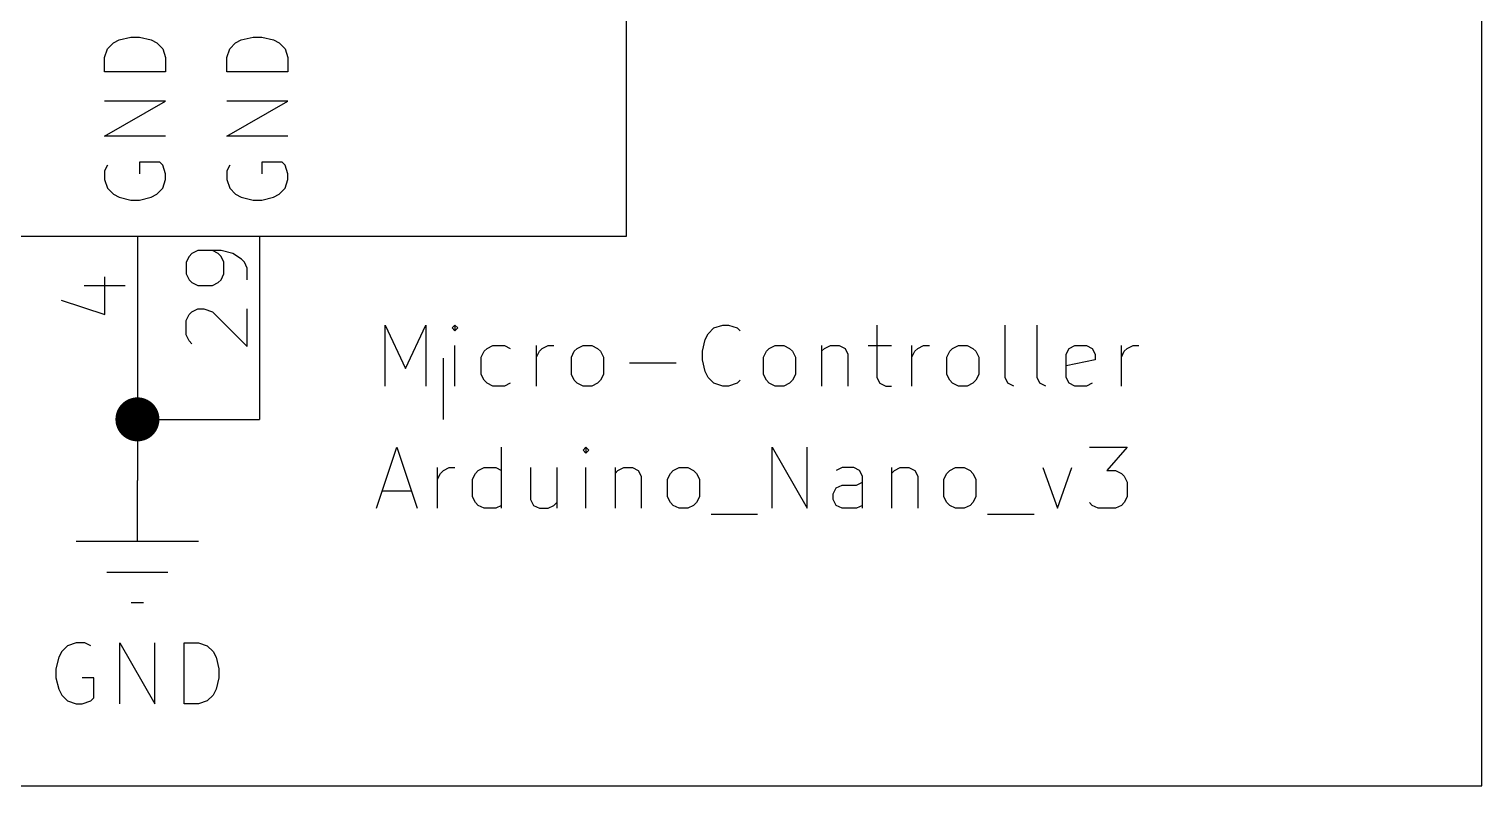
# Model space of a CAD drawing. Extents: x 0.4 to 11.3, y -7.9 to -0.4.
# Drawn here: x 5.461 to 6.65, y -5.55 to -4.931 of the extents above; entities that cross this region are included whole.
import ezdxf

# ---------------------------------------------------------------- set-up
doc = ezdxf.new("R2010")
doc.units = 0
doc.header["$MEASUREMENT"] = 0
for name, color, linetype in [('BLUE3', 171, 'CONTINUOUS'), ('CYAN2', 4, 'CONTINUOUS'), ('GREEN3', 91, 'CONTINUOUS'), ('LYELLOW', 51, 'CONTINUOUS'), ('RED2', 1, 'CONTINUOUS'), ('RED3', 11, 'CONTINUOUS')]:
    doc.layers.add(name, color=color, linetype=linetype)

msp = doc.modelspace()

# ---------------------------------------------------------------- linework, layer by layer
at = {"layer": 'BLUE3', "linetype": 'CONTINUOUS'}
for p, q in [((6.65, -5.55), (6.65, -2.65)), ((4.45, -5.55), (6.65, -5.55))]:
    msp.add_line(p, q, dxfattribs=at)
at = {"layer": 'CYAN2', "linetype": 'CONTINUOUS'}
for p, q in [((5.5255, -4.9467), (5.5303, -4.9419)), ((5.5255, -4.9467), (5.5303, -4.9419)), ((5.5303, -4.9419), (5.535, -4.9395)), ((5.5303, -4.9419), (5.535, -4.9395)), ((5.535, -4.9395), (5.5446, -4.9371)), ((5.535, -4.9395), (5.5446, -4.9371)), ((5.5446, -4.9371), (5.5517, -4.9371)), ((5.5446, -4.9371), (5.5517, -4.9371)), ((5.5517, -4.9371), (5.5612, -4.9395)), ((5.5517, -4.9371), (5.5612, -4.9395)), ((5.5612, -4.9395), (5.566, -4.9419)), ((5.5612, -4.9395), (5.566, -4.9419)), ((5.566, -4.9419), (5.5708, -4.9467)), ((5.566, -4.9419), (5.5708, -4.9467)), ((5.6255, -4.9467), (5.6303, -4.9419)), ((5.6255, -4.9467), (5.6303, -4.9419)), ((5.6303, -4.9419), (5.635, -4.9395)), ((5.6303, -4.9419), (5.635, -4.9395)), ((5.635, -4.9395), (5.6446, -4.9371)), ((5.635, -4.9395), (5.6446, -4.9371)), ((5.6446, -4.9371), (5.6517, -4.9371)), ((5.6446, -4.9371), (5.6517, -4.9371)), ((5.6517, -4.9371), (5.6612, -4.9395)), ((5.6517, -4.9371), (5.6612, -4.9395)), ((5.6612, -4.9395), (5.666, -4.9419)), ((5.6612, -4.9395), (5.666, -4.9419)), ((5.666, -4.9419), (5.6708, -4.9467)), ((5.666, -4.9419), (5.6708, -4.9467)), ((5.5231, -4.9538), (5.5255, -4.9467)), ((5.5231, -4.9538), (5.5255, -4.9467)), ((5.5231, -4.9657), (5.5231, -4.9538)), ((5.5231, -4.9657), (5.5231, -4.9538)), ((5.5708, -4.9467), (5.5731, -4.9538)), ((5.5708, -4.9467), (5.5731, -4.9538)), ((5.5731, -4.9538), (5.5731, -4.9657)), ((5.5731, -4.9538), (5.5731, -4.9657)), ((5.6231, -4.9538), (5.6255, -4.9467)), ((5.6231, -4.9538), (5.6255, -4.9467)), ((5.6231, -4.9657), (5.6231, -4.9538)), ((5.6231, -4.9657), (5.6231, -4.9538)), ((5.6708, -4.9467), (5.6731, -4.9538)), ((5.6708, -4.9467), (5.6731, -4.9538)), ((5.6731, -4.9538), (5.6731, -4.9657)), ((5.6731, -4.9538), (5.6731, -4.9657)), ((5.5731, -4.9657), (5.5231, -4.9657)), ((5.5731, -4.9657), (5.5231, -4.9657)), ((5.6731, -4.9657), (5.6231, -4.9657)), ((5.6731, -4.9657), (5.6231, -4.9657)), ((5.5231, -5.0181), (5.5731, -4.9895)), ((5.5731, -4.9895), (5.5231, -4.9895)), ((5.5231, -5.0181), (5.5731, -4.9895)), ((5.5731, -4.9895), (5.5231, -4.9895)), ((5.6231, -5.0181), (5.6731, -4.9895)), ((5.6731, -4.9895), (5.6231, -4.9895)), ((5.6231, -5.0181), (5.6731, -4.9895)), ((5.6731, -4.9895), (5.6231, -4.9895)), ((5.5731, -5.0181), (5.5231, -5.0181)), ((5.5731, -5.0181), (5.5231, -5.0181)), ((5.6731, -5.0181), (5.6231, -5.0181)), ((5.6731, -5.0181), (5.6231, -5.0181)), ((5.5684, -5.0395), (5.5517, -5.0395)), ((5.5517, -5.0395), (5.5517, -5.049)), ((5.5684, -5.0395), (5.5517, -5.0395)), ((5.5517, -5.0395), (5.5517, -5.049)), ((5.5708, -5.0419), (5.5684, -5.0395)), ((5.5708, -5.0419), (5.5684, -5.0395)), ((5.6684, -5.0395), (5.6517, -5.0395)), ((5.6517, -5.0395), (5.6517, -5.049)), ((5.6684, -5.0395), (5.6517, -5.0395)), ((5.6517, -5.0395), (5.6517, -5.049)), ((5.6708, -5.0419), (5.6684, -5.0395)), ((5.6708, -5.0419), (5.6684, -5.0395)), ((5.5255, -5.0419), (5.5231, -5.0467)), ((5.5255, -5.0419), (5.5231, -5.0467)), ((5.5231, -5.0467), (5.5231, -5.0538)), ((5.5231, -5.0467), (5.5231, -5.0538)), ((5.5731, -5.049), (5.5708, -5.0419)), ((5.5731, -5.049), (5.5708, -5.0419)), ((5.5731, -5.0538), (5.5731, -5.049)), ((5.5731, -5.0538), (5.5731, -5.049)), ((5.6255, -5.0419), (5.6231, -5.0467)), ((5.6255, -5.0419), (5.6231, -5.0467)), ((5.6231, -5.0467), (5.6231, -5.0538)), ((5.6231, -5.0467), (5.6231, -5.0538)), ((5.6731, -5.049), (5.6708, -5.0419)), ((5.6731, -5.049), (5.6708, -5.0419)), ((5.6731, -5.0538), (5.6731, -5.049)), ((5.6731, -5.0538), (5.6731, -5.049)), ((5.5231, -5.0538), (5.5255, -5.0609)), ((5.5231, -5.0538), (5.5255, -5.0609)), ((5.5255, -5.0609), (5.5303, -5.0657)), ((5.5255, -5.0609), (5.5303, -5.0657)), ((5.566, -5.0657), (5.5708, -5.0609)), ((5.566, -5.0657), (5.5708, -5.0609)), ((5.5708, -5.0609), (5.5731, -5.0538)), ((5.5708, -5.0609), (5.5731, -5.0538)), ((5.6231, -5.0538), (5.6255, -5.0609)), ((5.6231, -5.0538), (5.6255, -5.0609)), ((5.6255, -5.0609), (5.6303, -5.0657)), ((5.6255, -5.0609), (5.6303, -5.0657)), ((5.666, -5.0657), (5.6708, -5.0609)), ((5.666, -5.0657), (5.6708, -5.0609)), ((5.6708, -5.0609), (5.6731, -5.0538)), ((5.6708, -5.0609), (5.6731, -5.0538)), ((5.5303, -5.0657), (5.535, -5.0681)), ((5.5303, -5.0657), (5.535, -5.0681)), ((5.535, -5.0681), (5.5446, -5.0705)), ((5.535, -5.0681), (5.5446, -5.0705)), ((5.5446, -5.0705), (5.5517, -5.0705)), ((5.5446, -5.0705), (5.5517, -5.0705)), ((5.5517, -5.0705), (5.5612, -5.0681)), ((5.5517, -5.0705), (5.5612, -5.0681)), ((5.5612, -5.0681), (5.566, -5.0657)), ((5.5612, -5.0681), (5.566, -5.0657)), ((5.6303, -5.0657), (5.635, -5.0681)), ((5.6303, -5.0657), (5.635, -5.0681)), ((5.635, -5.0681), (5.6446, -5.0705)), ((5.635, -5.0681), (5.6446, -5.0705)), ((5.6446, -5.0705), (5.6517, -5.0705)), ((5.6446, -5.0705), (5.6517, -5.0705)), ((5.6517, -5.0705), (5.6612, -5.0681)), ((5.6517, -5.0705), (5.6612, -5.0681)), ((5.6612, -5.0681), (5.666, -5.0657)), ((5.6612, -5.0681), (5.666, -5.0657)), ((5.7527, -5.2228), (5.7527, -5.1728)), ((5.7527, -5.1728), (5.7693, -5.2085)), ((5.7527, -5.2228), (5.7527, -5.1728)), ((5.7527, -5.1728), (5.7693, -5.2085)), ((5.7693, -5.2085), (5.786, -5.1728)), ((5.7693, -5.2085), (5.786, -5.1728)), ((5.786, -5.1728), (5.786, -5.2228)), ((5.786, -5.1728), (5.786, -5.2228)), ((5.8098, -5.1728), (5.8074, -5.1752)), ((5.8098, -5.1728), (5.8074, -5.1752)), ((5.8074, -5.1752), (5.8098, -5.1776)), ((5.8074, -5.1752), (5.8098, -5.1776)), ((5.8122, -5.1752), (5.8098, -5.1728)), ((5.8098, -5.1728), (5.8098, -5.1776)), ((5.8122, -5.1752), (5.8098, -5.1728)), ((5.8098, -5.1728), (5.8098, -5.1776)), ((5.8098, -5.1776), (5.8122, -5.1752)), ((5.8098, -5.1776), (5.8122, -5.1752)), ((6.0146, -5.1847), (6.0169, -5.1799)), ((6.0146, -5.1847), (6.0169, -5.1799)), ((6.0169, -5.1799), (6.0217, -5.1752)), ((6.0169, -5.1799), (6.0217, -5.1752)), ((6.0217, -5.1752), (6.0289, -5.1728)), ((6.0217, -5.1752), (6.0289, -5.1728)), ((6.0289, -5.1728), (6.0336, -5.1728)), ((6.0289, -5.1728), (6.0336, -5.1728)), ((6.0336, -5.1728), (6.0408, -5.1752)), ((6.0336, -5.1728), (6.0408, -5.1752)), ((6.0408, -5.1752), (6.0431, -5.1776)), ((6.0408, -5.1752), (6.0431, -5.1776)), ((6.155, -5.1728), (6.155, -5.2157)), ((6.155, -5.1728), (6.155, -5.2157)), ((6.2598, -5.2157), (6.2598, -5.1728)), ((6.2598, -5.2157), (6.2598, -5.1728)), ((6.286, -5.2157), (6.286, -5.1728)), ((6.286, -5.2157), (6.286, -5.1728)), ((5.8098, -5.2228), (5.8098, -5.1895)), ((5.8098, -5.2228), (5.8098, -5.1895)), ((5.8312, -5.199), (5.8336, -5.1942)), ((5.8312, -5.199), (5.8336, -5.1942)), ((5.8336, -5.1942), (5.836, -5.1919)), ((5.8336, -5.1942), (5.836, -5.1919)), ((5.836, -5.1919), (5.8408, -5.1895)), ((5.836, -5.1919), (5.8408, -5.1895)), ((5.8408, -5.1895), (5.8503, -5.1895)), ((5.8408, -5.1895), (5.8503, -5.1895)), ((5.8503, -5.1895), (5.855, -5.1919)), ((5.8503, -5.1895), (5.855, -5.1919)), ((5.8765, -5.2228), (5.8765, -5.1895)), ((5.8765, -5.2228), (5.8765, -5.1895)), ((5.8765, -5.199), (5.8789, -5.1942)), ((5.8765, -5.199), (5.8789, -5.1942)), ((5.8789, -5.1942), (5.8812, -5.1919)), ((5.8789, -5.1942), (5.8812, -5.1919)), ((5.8812, -5.1919), (5.886, -5.1895)), ((5.8812, -5.1919), (5.886, -5.1895)), ((5.886, -5.1895), (5.8908, -5.1895)), ((5.886, -5.1895), (5.8908, -5.1895)), ((5.905, -5.199), (5.9074, -5.1942)), ((5.905, -5.199), (5.9074, -5.1942)), ((5.9074, -5.1942), (5.9098, -5.1919)), ((5.9074, -5.1942), (5.9098, -5.1919)), ((5.9098, -5.1919), (5.9146, -5.1895)), ((5.9098, -5.1919), (5.9146, -5.1895)), ((5.9146, -5.1895), (5.9217, -5.1895)), ((5.9146, -5.1895), (5.9217, -5.1895)), ((5.9217, -5.1895), (5.9265, -5.1919)), ((5.9217, -5.1895), (5.9265, -5.1919)), ((5.9265, -5.1919), (5.9289, -5.1942)), ((5.9265, -5.1919), (5.9289, -5.1942)), ((5.9289, -5.1942), (5.9312, -5.199)), ((5.9289, -5.1942), (5.9312, -5.199)), ((6.0122, -5.1942), (6.0146, -5.1847)), ((6.0122, -5.1942), (6.0146, -5.1847)), ((6.0122, -5.2014), (6.0122, -5.1942)), ((6.0122, -5.2014), (6.0122, -5.1942)), ((6.0622, -5.199), (6.0646, -5.1942)), ((6.0622, -5.199), (6.0646, -5.1942)), ((6.0646, -5.1942), (6.0669, -5.1919)), ((6.0646, -5.1942), (6.0669, -5.1919)), ((6.0669, -5.1919), (6.0717, -5.1895)), ((6.0669, -5.1919), (6.0717, -5.1895)), ((6.0717, -5.1895), (6.0789, -5.1895)), ((6.0717, -5.1895), (6.0789, -5.1895)), ((6.0789, -5.1895), (6.0836, -5.1919)), ((6.0789, -5.1895), (6.0836, -5.1919)), ((6.0836, -5.1919), (6.086, -5.1942)), ((6.0836, -5.1919), (6.086, -5.1942)), ((6.086, -5.1942), (6.0884, -5.199)), ((6.086, -5.1942), (6.0884, -5.199)), ((6.1098, -5.1895), (6.1098, -5.2228)), ((6.1098, -5.1895), (6.1098, -5.2228)), ((6.1098, -5.1942), (6.1122, -5.1919)), ((6.1098, -5.1942), (6.1122, -5.1919)), ((6.1122, -5.1919), (6.1169, -5.1895)), ((6.1122, -5.1919), (6.1169, -5.1895)), ((6.1169, -5.1895), (6.1241, -5.1895)), ((6.1169, -5.1895), (6.1241, -5.1895)), ((6.1241, -5.1895), (6.1289, -5.1919)), ((6.1241, -5.1895), (6.1289, -5.1919)), ((6.1289, -5.1919), (6.1312, -5.1966)), ((6.1289, -5.1919), (6.1312, -5.1966)), ((6.1479, -5.1895), (6.1669, -5.1895)), ((6.1479, -5.1895), (6.1669, -5.1895)), ((6.1836, -5.2228), (6.1836, -5.1895)), ((6.1836, -5.2228), (6.1836, -5.1895)), ((6.1836, -5.199), (6.186, -5.1942)), ((6.1836, -5.199), (6.186, -5.1942)), ((6.186, -5.1942), (6.1884, -5.1919)), ((6.186, -5.1942), (6.1884, -5.1919)), ((6.1884, -5.1919), (6.1931, -5.1895)), ((6.1884, -5.1919), (6.1931, -5.1895)), ((6.1931, -5.1895), (6.1979, -5.1895)), ((6.1931, -5.1895), (6.1979, -5.1895)), ((6.2122, -5.199), (6.2146, -5.1942)), ((6.2122, -5.199), (6.2146, -5.1942)), ((6.2146, -5.1942), (6.2169, -5.1919)), ((6.2146, -5.1942), (6.2169, -5.1919)), ((6.2169, -5.1919), (6.2217, -5.1895)), ((6.2169, -5.1919), (6.2217, -5.1895)), ((6.2217, -5.1895), (6.2289, -5.1895)), ((6.2217, -5.1895), (6.2289, -5.1895)), ((6.2289, -5.1895), (6.2336, -5.1919)), ((6.2289, -5.1895), (6.2336, -5.1919)), ((6.2336, -5.1919), (6.236, -5.1942)), ((6.2336, -5.1919), (6.236, -5.1942)), ((6.236, -5.1942), (6.2384, -5.199)), ((6.236, -5.1942), (6.2384, -5.199)), ((6.3098, -5.1966), (6.3122, -5.1919)), ((6.3098, -5.1966), (6.3122, -5.1919)), ((6.3122, -5.1919), (6.3169, -5.1895)), ((6.3122, -5.1919), (6.3169, -5.1895)), ((6.3169, -5.1895), (6.3265, -5.1895)), ((6.3169, -5.1895), (6.3265, -5.1895)), ((6.3265, -5.1895), (6.3312, -5.1919)), ((6.3265, -5.1895), (6.3312, -5.1919)), ((6.3312, -5.1919), (6.3336, -5.1966)), ((6.3312, -5.1919), (6.3336, -5.1966)), ((6.355, -5.2228), (6.355, -5.1895)), ((6.355, -5.2228), (6.355, -5.1895)), ((6.355, -5.199), (6.3574, -5.1942)), ((6.355, -5.199), (6.3574, -5.1942)), ((6.3574, -5.1942), (6.3598, -5.1919)), ((6.3574, -5.1942), (6.3598, -5.1919)), ((6.3598, -5.1919), (6.3646, -5.1895)), ((6.3598, -5.1919), (6.3646, -5.1895)), ((6.3646, -5.1895), (6.3693, -5.1895)), ((6.3646, -5.1895), (6.3693, -5.1895)), ((5.8312, -5.2133), (5.8312, -5.199)), ((5.8312, -5.2133), (5.8312, -5.199)), ((5.905, -5.2133), (5.905, -5.199)), ((5.905, -5.2133), (5.905, -5.199)), ((5.9312, -5.199), (5.9312, -5.2133)), ((5.9312, -5.199), (5.9312, -5.2133)), ((5.9527, -5.2038), (5.9908, -5.2038)), ((5.9527, -5.2038), (5.9908, -5.2038)), ((6.0146, -5.2109), (6.0122, -5.2014)), ((6.0146, -5.2109), (6.0122, -5.2014)), ((6.0622, -5.2133), (6.0622, -5.199)), ((6.0622, -5.2133), (6.0622, -5.199)), ((6.0884, -5.199), (6.0884, -5.2133)), ((6.0884, -5.199), (6.0884, -5.2133)), ((6.1312, -5.1966), (6.1312, -5.2228)), ((6.1312, -5.1966), (6.1312, -5.2228)), ((6.2122, -5.2133), (6.2122, -5.199)), ((6.2122, -5.2133), (6.2122, -5.199)), ((6.2384, -5.199), (6.2384, -5.2133)), ((6.2384, -5.199), (6.2384, -5.2133)), ((6.3098, -5.2157), (6.3098, -5.1966)), ((6.3098, -5.2157), (6.3098, -5.1966)), ((6.3336, -5.2014), (6.3098, -5.2061)), ((6.3336, -5.2014), (6.3098, -5.2061)), ((6.3336, -5.1966), (6.3336, -5.2014)), ((6.3336, -5.1966), (6.3336, -5.2014)), ((5.8336, -5.218), (5.8312, -5.2133)), ((5.8336, -5.218), (5.8312, -5.2133)), ((5.836, -5.2204), (5.8336, -5.218)), ((5.836, -5.2204), (5.8336, -5.218)), ((5.9074, -5.218), (5.905, -5.2133)), ((5.9074, -5.218), (5.905, -5.2133)), ((5.9098, -5.2204), (5.9074, -5.218)), ((5.9098, -5.2204), (5.9074, -5.218)), ((5.9289, -5.218), (5.9265, -5.2204)), ((5.9289, -5.218), (5.9265, -5.2204)), ((5.9312, -5.2133), (5.9289, -5.218)), ((5.9312, -5.2133), (5.9289, -5.218)), ((6.0169, -5.2157), (6.0146, -5.2109)), ((6.0169, -5.2157), (6.0146, -5.2109)), ((6.0217, -5.2204), (6.0169, -5.2157)), ((6.0217, -5.2204), (6.0169, -5.2157)), ((6.0431, -5.218), (6.0408, -5.2204)), ((6.0431, -5.218), (6.0408, -5.2204)), ((6.0646, -5.218), (6.0622, -5.2133)), ((6.0646, -5.218), (6.0622, -5.2133)), ((6.0669, -5.2204), (6.0646, -5.218)), ((6.0669, -5.2204), (6.0646, -5.218)), ((6.086, -5.218), (6.0836, -5.2204)), ((6.086, -5.218), (6.0836, -5.2204)), ((6.0884, -5.2133), (6.086, -5.218)), ((6.0884, -5.2133), (6.086, -5.218)), ((6.155, -5.2157), (6.1574, -5.2204)), ((6.155, -5.2157), (6.1574, -5.2204)), ((6.2146, -5.218), (6.2122, -5.2133)), ((6.2146, -5.218), (6.2122, -5.2133)), ((6.2169, -5.2204), (6.2146, -5.218)), ((6.2169, -5.2204), (6.2146, -5.218)), ((6.236, -5.218), (6.2336, -5.2204)), ((6.236, -5.218), (6.2336, -5.2204)), ((6.2384, -5.2133), (6.236, -5.218)), ((6.2384, -5.2133), (6.236, -5.218)), ((6.2622, -5.2204), (6.2598, -5.2157)), ((6.2622, -5.2204), (6.2598, -5.2157)), ((6.2884, -5.2204), (6.286, -5.2157)), ((6.2884, -5.2204), (6.286, -5.2157)), ((6.3122, -5.2204), (6.3098, -5.2157)), ((6.3122, -5.2204), (6.3098, -5.2157)), ((5.8408, -5.2228), (5.836, -5.2204)), ((5.8408, -5.2228), (5.836, -5.2204)), ((5.8503, -5.2228), (5.8408, -5.2228)), ((5.8503, -5.2228), (5.8408, -5.2228)), ((5.855, -5.2204), (5.8503, -5.2228)), ((5.855, -5.2204), (5.8503, -5.2228)), ((5.9146, -5.2228), (5.9098, -5.2204)), ((5.9146, -5.2228), (5.9098, -5.2204)), ((5.9217, -5.2228), (5.9146, -5.2228)), ((5.9217, -5.2228), (5.9146, -5.2228)), ((5.9265, -5.2204), (5.9217, -5.2228)), ((5.9265, -5.2204), (5.9217, -5.2228)), ((6.0289, -5.2228), (6.0217, -5.2204)), ((6.0289, -5.2228), (6.0217, -5.2204)), ((6.0336, -5.2228), (6.0289, -5.2228)), ((6.0336, -5.2228), (6.0289, -5.2228)), ((6.0408, -5.2204), (6.0336, -5.2228)), ((6.0408, -5.2204), (6.0336, -5.2228)), ((6.0717, -5.2228), (6.0669, -5.2204)), ((6.0717, -5.2228), (6.0669, -5.2204)), ((6.0789, -5.2228), (6.0717, -5.2228)), ((6.0789, -5.2228), (6.0717, -5.2228)), ((6.0836, -5.2204), (6.0789, -5.2228)), ((6.0836, -5.2204), (6.0789, -5.2228)), ((6.1574, -5.2204), (6.1622, -5.2228)), ((6.1574, -5.2204), (6.1622, -5.2228)), ((6.1622, -5.2228), (6.1669, -5.2228)), ((6.1622, -5.2228), (6.1669, -5.2228)), ((6.2217, -5.2228), (6.2169, -5.2204)), ((6.2217, -5.2228), (6.2169, -5.2204)), ((6.2289, -5.2228), (6.2217, -5.2228)), ((6.2289, -5.2228), (6.2217, -5.2228)), ((6.2336, -5.2204), (6.2289, -5.2228)), ((6.2336, -5.2204), (6.2289, -5.2228)), ((6.2669, -5.2228), (6.2622, -5.2204)), ((6.2669, -5.2228), (6.2622, -5.2204)), ((6.2931, -5.2228), (6.2884, -5.2204)), ((6.2931, -5.2228), (6.2884, -5.2204)), ((6.3169, -5.2228), (6.3122, -5.2204)), ((6.3169, -5.2228), (6.3122, -5.2204)), ((6.3265, -5.2228), (6.3169, -5.2228)), ((6.3265, -5.2228), (6.3169, -5.2228)), ((6.3312, -5.2204), (6.3265, -5.2228)), ((6.3312, -5.2204), (6.3265, -5.2228)), ((5.7455, -5.3228), (5.7622, -5.2728)), ((5.7455, -5.3228), (5.7622, -5.2728)), ((5.7622, -5.2728), (5.7789, -5.3228)), ((5.7622, -5.2728), (5.7789, -5.3228)), ((5.8479, -5.3228), (5.8479, -5.2728)), ((5.8479, -5.3228), (5.8479, -5.2728)), ((5.9169, -5.2728), (5.9146, -5.2752)), ((5.9169, -5.2728), (5.9146, -5.2752)), ((5.9146, -5.2752), (5.9169, -5.2776)), ((5.9146, -5.2752), (5.9169, -5.2776)), ((5.9193, -5.2752), (5.9169, -5.2728)), ((5.9169, -5.2728), (5.9169, -5.2776)), ((5.9193, -5.2752), (5.9169, -5.2728)), ((5.9169, -5.2728), (5.9169, -5.2776)), ((5.9169, -5.2776), (5.9193, -5.2752)), ((5.9169, -5.2776), (5.9193, -5.2752)), ((6.0693, -5.3228), (6.0693, -5.2728)), ((6.0693, -5.2728), (6.0979, -5.3228)), ((6.0693, -5.3228), (6.0693, -5.2728)), ((6.0693, -5.2728), (6.0979, -5.3228)), ((6.0979, -5.3228), (6.0979, -5.2728)), ((6.0979, -5.3228), (6.0979, -5.2728)), ((6.3288, -5.2728), (6.3598, -5.2728)), ((6.3288, -5.2728), (6.3598, -5.2728)), ((6.3598, -5.2728), (6.3431, -5.2919)), ((6.3598, -5.2728), (6.3431, -5.2919)), ((5.7955, -5.3228), (5.7955, -5.2895)), ((5.7955, -5.3228), (5.7955, -5.2895)), ((5.8003, -5.2919), (5.805, -5.2895)), ((5.8003, -5.2919), (5.805, -5.2895)), ((5.805, -5.2895), (5.8098, -5.2895)), ((5.805, -5.2895), (5.8098, -5.2895)), ((5.8289, -5.2919), (5.8336, -5.2895)), ((5.8289, -5.2919), (5.8336, -5.2895)), ((5.8336, -5.2895), (5.8431, -5.2895)), ((5.8336, -5.2895), (5.8431, -5.2895)), ((5.8431, -5.2895), (5.8479, -5.2919)), ((5.8431, -5.2895), (5.8479, -5.2919)), ((5.8717, -5.2895), (5.8717, -5.3157)), ((5.8717, -5.2895), (5.8717, -5.3157)), ((5.8931, -5.2895), (5.8931, -5.3228)), ((5.8931, -5.2895), (5.8931, -5.3228)), ((5.9169, -5.3228), (5.9169, -5.2895)), ((5.9169, -5.3228), (5.9169, -5.2895)), ((5.9408, -5.2895), (5.9408, -5.3228)), ((5.9408, -5.2895), (5.9408, -5.3228)), ((5.9431, -5.2919), (5.9479, -5.2895)), ((5.9431, -5.2919), (5.9479, -5.2895)), ((5.9479, -5.2895), (5.955, -5.2895)), ((5.9479, -5.2895), (5.955, -5.2895)), ((5.955, -5.2895), (5.9598, -5.2919)), ((5.955, -5.2895), (5.9598, -5.2919)), ((5.9884, -5.2919), (5.9931, -5.2895)), ((5.9884, -5.2919), (5.9931, -5.2895)), ((5.9931, -5.2895), (6.0003, -5.2895)), ((5.9931, -5.2895), (6.0003, -5.2895)), ((6.0003, -5.2895), (6.005, -5.2919)), ((6.0003, -5.2895), (6.005, -5.2919)), ((6.1265, -5.2895), (6.1217, -5.2919)), ((6.1265, -5.2895), (6.1217, -5.2919)), ((6.136, -5.2895), (6.1265, -5.2895)), ((6.136, -5.2895), (6.1265, -5.2895)), ((6.1408, -5.2919), (6.136, -5.2895)), ((6.1408, -5.2919), (6.136, -5.2895)), ((6.1669, -5.2895), (6.1669, -5.3228)), ((6.1669, -5.2895), (6.1669, -5.3228)), ((6.1693, -5.2919), (6.1741, -5.2895)), ((6.1693, -5.2919), (6.1741, -5.2895)), ((6.1741, -5.2895), (6.1812, -5.2895)), ((6.1741, -5.2895), (6.1812, -5.2895)), ((6.1812, -5.2895), (6.186, -5.2919)), ((6.1812, -5.2895), (6.186, -5.2919)), ((6.2146, -5.2919), (6.2193, -5.2895)), ((6.2146, -5.2919), (6.2193, -5.2895)), ((6.2193, -5.2895), (6.2265, -5.2895)), ((6.2193, -5.2895), (6.2265, -5.2895)), ((6.2265, -5.2895), (6.2312, -5.2919)), ((6.2265, -5.2895), (6.2312, -5.2919)), ((6.2907, -5.2895), (6.3027, -5.3228)), ((6.2907, -5.2895), (6.3027, -5.3228)), ((6.3027, -5.3228), (6.3146, -5.2895)), ((6.3027, -5.3228), (6.3146, -5.2895)), ((5.7955, -5.299), (5.7979, -5.2942)), ((5.7955, -5.299), (5.7979, -5.2942)), ((5.7979, -5.2942), (5.8003, -5.2919)), ((5.7979, -5.2942), (5.8003, -5.2919)), ((5.8241, -5.299), (5.8265, -5.2942)), ((5.8241, -5.299), (5.8265, -5.2942)), ((5.8241, -5.3133), (5.8241, -5.299)), ((5.8241, -5.3133), (5.8241, -5.299)), ((5.8265, -5.2942), (5.8289, -5.2919)), ((5.8265, -5.2942), (5.8289, -5.2919)), ((5.9408, -5.2942), (5.9431, -5.2919)), ((5.9408, -5.2942), (5.9431, -5.2919)), ((5.9598, -5.2919), (5.9622, -5.2966)), ((5.9598, -5.2919), (5.9622, -5.2966)), ((5.9622, -5.2966), (5.9622, -5.3228)), ((5.9622, -5.2966), (5.9622, -5.3228)), ((5.9836, -5.299), (5.986, -5.2942)), ((5.9836, -5.299), (5.986, -5.2942)), ((5.9836, -5.3133), (5.9836, -5.299)), ((5.9836, -5.3133), (5.9836, -5.299)), ((5.986, -5.2942), (5.9884, -5.2919)), ((5.986, -5.2942), (5.9884, -5.2919)), ((6.005, -5.2919), (6.0074, -5.2942)), ((6.005, -5.2919), (6.0074, -5.2942)), ((6.0074, -5.2942), (6.0098, -5.299)), ((6.0074, -5.2942), (6.0098, -5.299)), ((6.0098, -5.299), (6.0098, -5.3133)), ((6.0098, -5.299), (6.0098, -5.3133)), ((6.1384, -5.3038), (6.1431, -5.3014)), ((6.1384, -5.3038), (6.1431, -5.3014)), ((6.1431, -5.2966), (6.1408, -5.2919)), ((6.1431, -5.2966), (6.1408, -5.2919)), ((6.1431, -5.3228), (6.1431, -5.2966)), ((6.1431, -5.3228), (6.1431, -5.2966)), ((6.1669, -5.2942), (6.1693, -5.2919)), ((6.1669, -5.2942), (6.1693, -5.2919)), ((6.186, -5.2919), (6.1884, -5.2966)), ((6.186, -5.2919), (6.1884, -5.2966)), ((6.1884, -5.2966), (6.1884, -5.3228)), ((6.1884, -5.2966), (6.1884, -5.3228)), ((6.2098, -5.299), (6.2122, -5.2942)), ((6.2098, -5.299), (6.2122, -5.2942)), ((6.2098, -5.3133), (6.2098, -5.299)), ((6.2098, -5.3133), (6.2098, -5.299)), ((6.2122, -5.2942), (6.2146, -5.2919)), ((6.2122, -5.2942), (6.2146, -5.2919)), ((6.2312, -5.2919), (6.2336, -5.2942)), ((6.2312, -5.2919), (6.2336, -5.2942)), ((6.2336, -5.2942), (6.236, -5.299)), ((6.2336, -5.2942), (6.236, -5.299)), ((6.236, -5.299), (6.236, -5.3133)), ((6.236, -5.299), (6.236, -5.3133)), ((6.3431, -5.2919), (6.3503, -5.2919)), ((6.3431, -5.2919), (6.3503, -5.2919)), ((6.3503, -5.2919), (6.355, -5.2942)), ((6.3503, -5.2919), (6.355, -5.2942)), ((6.355, -5.2942), (6.3574, -5.2966)), ((6.355, -5.2942), (6.3574, -5.2966)), ((6.3574, -5.2966), (6.3598, -5.3014)), ((6.3574, -5.2966), (6.3598, -5.3014)), ((6.3598, -5.3014), (6.3598, -5.3133)), ((6.3598, -5.3014), (6.3598, -5.3133)), ((5.7503, -5.3085), (5.7741, -5.3085)), ((5.7503, -5.3085), (5.7741, -5.3085)), ((5.8265, -5.318), (5.8241, -5.3133)), ((5.8265, -5.318), (5.8241, -5.3133)), ((5.986, -5.318), (5.9836, -5.3133)), ((5.986, -5.318), (5.9836, -5.3133)), ((6.0098, -5.3133), (6.0074, -5.318)), ((6.0098, -5.3133), (6.0074, -5.318)), ((6.1193, -5.3109), (6.1217, -5.3061)), ((6.1193, -5.3109), (6.1217, -5.3061)), ((6.1193, -5.3157), (6.1193, -5.3109)), ((6.1193, -5.3157), (6.1193, -5.3109)), ((6.1217, -5.3061), (6.1265, -5.3038)), ((6.1217, -5.3061), (6.1265, -5.3038)), ((6.1265, -5.3038), (6.1384, -5.3038)), ((6.1265, -5.3038), (6.1384, -5.3038)), ((6.2122, -5.318), (6.2098, -5.3133)), ((6.2122, -5.318), (6.2098, -5.3133)), ((6.236, -5.3133), (6.2336, -5.318)), ((6.236, -5.3133), (6.2336, -5.318)), ((6.3598, -5.3133), (6.3574, -5.318)), ((6.3598, -5.3133), (6.3574, -5.318)), ((5.8289, -5.3204), (5.8265, -5.318)), ((5.8289, -5.3204), (5.8265, -5.318)), ((5.8336, -5.3228), (5.8289, -5.3204)), ((5.8336, -5.3228), (5.8289, -5.3204)), ((5.8431, -5.3228), (5.8336, -5.3228)), ((5.8431, -5.3228), (5.8336, -5.3228)), ((5.8479, -5.3204), (5.8431, -5.3228)), ((5.8479, -5.3204), (5.8431, -5.3228)), ((5.8717, -5.3157), (5.8741, -5.3204)), ((5.8717, -5.3157), (5.8741, -5.3204)), ((5.8741, -5.3204), (5.8789, -5.3228)), ((5.8741, -5.3204), (5.8789, -5.3228)), ((5.8789, -5.3228), (5.886, -5.3228)), ((5.8789, -5.3228), (5.886, -5.3228)), ((5.886, -5.3228), (5.8908, -5.3204)), ((5.886, -5.3228), (5.8908, -5.3204)), ((5.8908, -5.3204), (5.8931, -5.318)), ((5.8908, -5.3204), (5.8931, -5.318)), ((5.9884, -5.3204), (5.986, -5.318)), ((5.9884, -5.3204), (5.986, -5.318)), ((5.9931, -5.3228), (5.9884, -5.3204)), ((5.9931, -5.3228), (5.9884, -5.3204)), ((6.0003, -5.3228), (5.9931, -5.3228)), ((6.0003, -5.3228), (5.9931, -5.3228)), ((6.005, -5.3204), (6.0003, -5.3228)), ((6.005, -5.3204), (6.0003, -5.3228)), ((6.0074, -5.318), (6.005, -5.3204)), ((6.0074, -5.318), (6.005, -5.3204)), ((6.1217, -5.3204), (6.1193, -5.3157)), ((6.1217, -5.3204), (6.1193, -5.3157)), ((6.1265, -5.3228), (6.1217, -5.3204)), ((6.1265, -5.3228), (6.1217, -5.3204)), ((6.1384, -5.3228), (6.1265, -5.3228)), ((6.1384, -5.3228), (6.1265, -5.3228)), ((6.1431, -5.3204), (6.1384, -5.3228)), ((6.1431, -5.3204), (6.1384, -5.3228)), ((6.2146, -5.3204), (6.2122, -5.318)), ((6.2146, -5.3204), (6.2122, -5.318)), ((6.2193, -5.3228), (6.2146, -5.3204)), ((6.2193, -5.3228), (6.2146, -5.3204)), ((6.2265, -5.3228), (6.2193, -5.3228)), ((6.2265, -5.3228), (6.2193, -5.3228)), ((6.2312, -5.3204), (6.2265, -5.3228)), ((6.2312, -5.3204), (6.2265, -5.3228)), ((6.2336, -5.318), (6.2312, -5.3204)), ((6.2336, -5.318), (6.2312, -5.3204)), ((6.3312, -5.3204), (6.3288, -5.318)), ((6.3312, -5.3204), (6.3288, -5.318)), ((6.336, -5.3228), (6.3312, -5.3204)), ((6.336, -5.3228), (6.3312, -5.3204)), ((6.3503, -5.3228), (6.336, -5.3228)), ((6.3503, -5.3228), (6.336, -5.3228)), ((6.355, -5.3204), (6.3503, -5.3228)), ((6.355, -5.3204), (6.3503, -5.3228)), ((6.3574, -5.318), (6.355, -5.3204)), ((6.3574, -5.318), (6.355, -5.3204)), ((6.0193, -5.3276), (6.0574, -5.3276)), ((6.0193, -5.3276), (6.0574, -5.3276)), ((6.2455, -5.3276), (6.2836, -5.3276)), ((6.2455, -5.3276), (6.2836, -5.3276)), ((5.4881, -5.4399), (5.4857, -5.4447)), ((5.4881, -5.4399), (5.4857, -5.4447)), ((5.4929, -5.4352), (5.4881, -5.4399)), ((5.4929, -5.4352), (5.4881, -5.4399)), ((5.5, -5.4328), (5.4929, -5.4352)), ((5.5, -5.4328), (5.4929, -5.4352)), ((5.5071, -5.4328), (5.5, -5.4328)), ((5.5071, -5.4328), (5.5, -5.4328)), ((5.5119, -5.4352), (5.5071, -5.4328)), ((5.5119, -5.4352), (5.5071, -5.4328)), ((5.5357, -5.4828), (5.5357, -5.4328)), ((5.5357, -5.4328), (5.5643, -5.4828)), ((5.5357, -5.4828), (5.5357, -5.4328)), ((5.5357, -5.4328), (5.5643, -5.4828)), ((5.5643, -5.4828), (5.5643, -5.4328)), ((5.5643, -5.4828), (5.5643, -5.4328)), ((5.5881, -5.4828), (5.5881, -5.4328)), ((5.5881, -5.4328), (5.6, -5.4328)), ((5.5881, -5.4828), (5.5881, -5.4328)), ((5.5881, -5.4328), (5.6, -5.4328)), ((5.6, -5.4328), (5.6071, -5.4352)), ((5.6, -5.4328), (5.6071, -5.4352)), ((5.6071, -5.4352), (5.6119, -5.4399)), ((5.6071, -5.4352), (5.6119, -5.4399)), ((5.6119, -5.4399), (5.6143, -5.4447)), ((5.6119, -5.4399), (5.6143, -5.4447)), ((5.4857, -5.4447), (5.4833, -5.4542)), ((5.4857, -5.4447), (5.4833, -5.4542)), ((5.4833, -5.4542), (5.4833, -5.4614)), ((5.4833, -5.4542), (5.4833, -5.4614)), ((5.6143, -5.4447), (5.6167, -5.4542)), ((5.6143, -5.4447), (5.6167, -5.4542)), ((5.6167, -5.4542), (5.6167, -5.4614)), ((5.6167, -5.4542), (5.6167, -5.4614)), ((5.4833, -5.4614), (5.4857, -5.4709)), ((5.4833, -5.4614), (5.4857, -5.4709)), ((5.5143, -5.4614), (5.5048, -5.4614)), ((5.5143, -5.4614), (5.5048, -5.4614)), ((5.5143, -5.478), (5.5143, -5.4614)), ((5.5143, -5.478), (5.5143, -5.4614)), ((5.6167, -5.4614), (5.6143, -5.4709)), ((5.6167, -5.4614), (5.6143, -5.4709)), ((5.4857, -5.4709), (5.4881, -5.4757)), ((5.4857, -5.4709), (5.4881, -5.4757)), ((5.4881, -5.4757), (5.4929, -5.4804)), ((5.4881, -5.4757), (5.4929, -5.4804)), ((5.5119, -5.4804), (5.5143, -5.478)), ((5.5119, -5.4804), (5.5143, -5.478)), ((5.6119, -5.4757), (5.6071, -5.4804)), ((5.6119, -5.4757), (5.6071, -5.4804)), ((5.6143, -5.4709), (5.6119, -5.4757)), ((5.6143, -5.4709), (5.6119, -5.4757)), ((5.4929, -5.4804), (5.5, -5.4828)), ((5.4929, -5.4804), (5.5, -5.4828)), ((5.5, -5.4828), (5.5048, -5.4828)), ((5.5, -5.4828), (5.5048, -5.4828)), ((5.5048, -5.4828), (5.5119, -5.4804)), ((5.5048, -5.4828), (5.5119, -5.4804)), ((5.6, -5.4828), (5.5881, -5.4828)), ((5.6, -5.4828), (5.5881, -5.4828)), ((5.6071, -5.4804), (5.6, -5.4828)), ((5.6071, -5.4804), (5.6, -5.4828))]:
    msp.add_line(p, q, dxfattribs=at)
at = {"layer": 'GREEN3', "linetype": 'CONTINUOUS'}
for p, q in [((5.55, -5.2), (5.55, -5.25)), ((5.65, -5.2), (5.65, -5.25)), ((5.8, -5.2), (5.8, -5.25)), ((5.55, -5.25), (5.55, -5.3)), ((5.55, -5.25), (5.65, -5.25))]:
    msp.add_line(p, q, dxfattribs=at)
at = {"layer": 'GREEN3', "const_width": 0.018}
msp.add_lwpolyline([(5.541, -5.25, 1), (5.559, -5.25, 1)], format="xyb", close=True, dxfattribs=at)
at = {"layer": 'LYELLOW', "linetype": 'CONTINUOUS'}
for p, q in [((5.95, -5.1), (5.95, -3.3)), ((5.15, -5.1), (5.95, -5.1))]:
    msp.add_line(p, q, dxfattribs=at)
at = {"layer": 'RED2', "linetype": 'CONTINUOUS'}
for p, q in [((5.95, -5.1), (5.95, -3.3)), ((5.15, -5.1), (5.95, -5.1)), ((5.55, -5.1), (5.55, -5.2)), ((5.55, -5.1), (5.55, -5.2)), ((5.65, -5.1), (5.65, -5.2)), ((5.65, -5.1), (5.65, -5.2)), ((5.55, -5.35), (5.55, -5.3)), ((5.6, -5.35), (5.5, -5.35)), ((5.525, -5.375), (5.575, -5.375)), ((5.545, -5.4), (5.555, -5.4))]:
    msp.add_line(p, q, dxfattribs=at)
at = {"layer": 'RED3', "linetype": 'CONTINUOUS'}
for p, q in [((5.5923, -5.1167), (5.5899, -5.1214)), ((5.5923, -5.1167), (5.5899, -5.1214)), ((5.5899, -5.1214), (5.5899, -5.1309)), ((5.5899, -5.1214), (5.5899, -5.1309)), ((5.5946, -5.1143), (5.5923, -5.1167)), ((5.5946, -5.1143), (5.5923, -5.1167)), ((5.5994, -5.1119), (5.5946, -5.1143)), ((5.5994, -5.1119), (5.5946, -5.1143)), ((5.6184, -5.1119), (5.5994, -5.1119)), ((5.6184, -5.1119), (5.5994, -5.1119)), ((5.6161, -5.1143), (5.6113, -5.1119)), ((5.6161, -5.1143), (5.6113, -5.1119)), ((5.6184, -5.1167), (5.6161, -5.1143)), ((5.6184, -5.1167), (5.6161, -5.1143)), ((5.628, -5.1143), (5.6184, -5.1119)), ((5.628, -5.1143), (5.6184, -5.1119)), ((5.6208, -5.1214), (5.6184, -5.1167)), ((5.6208, -5.1214), (5.6184, -5.1167)), ((5.6208, -5.1309), (5.6208, -5.1214)), ((5.6208, -5.1309), (5.6208, -5.1214)), ((5.6351, -5.119), (5.628, -5.1143)), ((5.6351, -5.119), (5.628, -5.1143)), ((5.6375, -5.1214), (5.6351, -5.119)), ((5.6375, -5.1214), (5.6351, -5.119)), ((5.6399, -5.1262), (5.6375, -5.1214)), ((5.6399, -5.1262), (5.6375, -5.1214)), ((5.5232, -5.1643), (5.5232, -5.1333)), ((5.5232, -5.1643), (5.5232, -5.1333)), ((5.5899, -5.1309), (5.5923, -5.1357)), ((5.5899, -5.1309), (5.5923, -5.1357)), ((5.6184, -5.1357), (5.6208, -5.1309)), ((5.6184, -5.1357), (5.6208, -5.1309)), ((5.6399, -5.1357), (5.6399, -5.1262)), ((5.6399, -5.1357), (5.6399, -5.1262)), ((5.5065, -5.1405), (5.5399, -5.1405)), ((5.5065, -5.1405), (5.5399, -5.1405)), ((5.5923, -5.1357), (5.5946, -5.1381)), ((5.5923, -5.1357), (5.5946, -5.1381)), ((5.5946, -5.1381), (5.5994, -5.1405)), ((5.5946, -5.1381), (5.5994, -5.1405)), ((5.5994, -5.1405), (5.6113, -5.1405)), ((5.5994, -5.1405), (5.6113, -5.1405)), ((5.6113, -5.1405), (5.6161, -5.1381)), ((5.6113, -5.1405), (5.6161, -5.1381)), ((5.6161, -5.1381), (5.6184, -5.1357)), ((5.6161, -5.1381), (5.6184, -5.1357)), ((5.4875, -5.1524), (5.5232, -5.1643)), ((5.4875, -5.1524), (5.5232, -5.1643)), ((5.5899, -5.169), (5.5923, -5.1643)), ((5.5899, -5.169), (5.5923, -5.1643)), ((5.5899, -5.1809), (5.5899, -5.169)), ((5.5899, -5.1809), (5.5899, -5.169)), ((5.5923, -5.1643), (5.5946, -5.1619)), ((5.5923, -5.1643), (5.5946, -5.1619)), ((5.5946, -5.1619), (5.5994, -5.1595)), ((5.5946, -5.1619), (5.5994, -5.1595)), ((5.5994, -5.1595), (5.6042, -5.1595)), ((5.5994, -5.1595), (5.6042, -5.1595)), ((5.6042, -5.1595), (5.6113, -5.1619)), ((5.6042, -5.1595), (5.6113, -5.1619)), ((5.6113, -5.1619), (5.6399, -5.1905)), ((5.6113, -5.1619), (5.6399, -5.1905)), ((5.6399, -5.1905), (5.6399, -5.1595)), ((5.6399, -5.1905), (5.6399, -5.1595)), ((5.5923, -5.1857), (5.5899, -5.1809)), ((5.5923, -5.1857), (5.5899, -5.1809)), ((5.5946, -5.1881), (5.5923, -5.1857)), ((5.5946, -5.1881), (5.5923, -5.1857))]:
    msp.add_line(p, q, dxfattribs=at)

doc.saveas('drawing.dxf')
